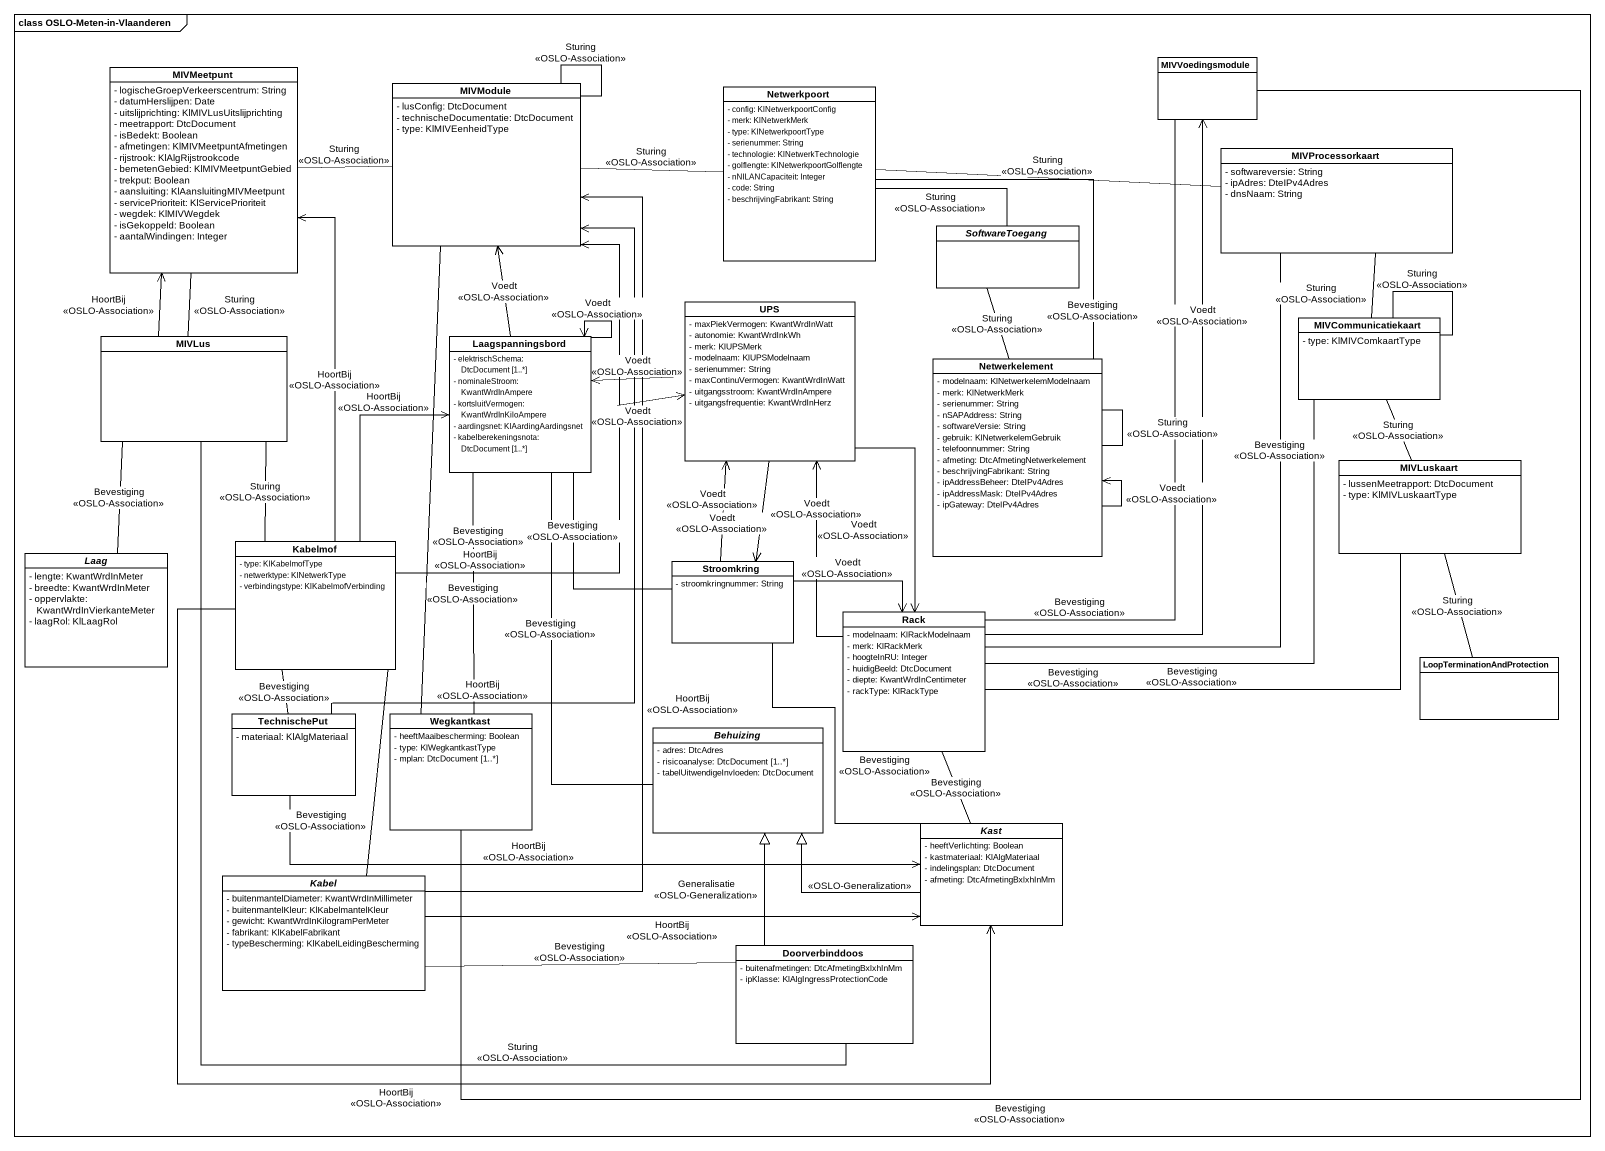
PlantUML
@startuml
mainframe class OSLO-Meten-in-Vlaanderen
hide circle
hide empty members
skinparam classAttributeIconSize 0
class MIVMeetpunt #FFFFFF {
  - logischeGroepVerkeerscentrum: String
  - datumHerslijpen: Date
  - uitslijprichting: KlMIVLusUitslijprichting
  - meetrapport: DtcDocument
  - isBedekt: Boolean
  - afmetingen: KlMIVMeetpuntAfmetingen
  - rijstrook: KlAlgRijstrookcode
  - bemetenGebied: KlMIVMeetpuntGebied
  - trekput: Boolean
  - aansluiting: KlAansluitingMIVMeetpunt
  - servicePrioriteit: KlServicePrioriteit
  - wegdek: KlMIVWegdek
  - isGekoppeld: Boolean
  - aantalWindingen: Integer
}
class MIVModule #FFFFFF {
  - lusConfig: DtcDocument
  - technischeDocumentatie: DtcDocument
  - type: KlMIVEenheidType
}
class MIVVoedingsmodule #FFFFFF
class Netwerkpoort #FFFFFF {
  - config: KlNetwerkpoortConfig
  - merk: KlNetwerkMerk
  - type: KlNetwerkpoortType
  - serienummer: String
  - technologie: KlNetwerkTechnologie
  - golflengte: KlNetwerkpoortGolflengte
  - nNILANCapaciteit: Integer
  - code: String
  - beschrijvingFabrikant: String
}
class MIVProcessorkaart #FFFFFF {
  - softwareversie: String
  - ipAdres: DteIPv4Adres
  - dnsNaam: String
}
abstract class SoftwareToegang #FFFFFF
class UPS #FFFFFF {
  - maxPiekVermogen: KwantWrdInWatt
  - autonomie: KwantWrdInkWh
  - merk: KlUPSMerk
  - modelnaam: KlUPSModelnaam
  - serienummer: String
  - maxContinuVermogen: KwantWrdInWatt
  - uitgangsstroom: KwantWrdInAmpere
  - uitgangsfrequentie: KwantWrdInHerz
}
class MIVCommunicatiekaart #FFFFFF {
  - type: KlMIVComkaartType
}
class MIVLus #FFFFFF
class Laagspanningsbord #FFFFFF {
  - elektrischSchema: DtcDocument [1..*]
  - nominaleStroom: KwantWrdInAmpere
  - kortsluitVermogen: KwantWrdInKiloAmpere
  - aardingsnet: KlAardingAardingsnet
  - kabelberekeningsnota: DtcDocument [1..*]
}
class Netwerkelement #FFFFFF {
  - modelnaam: KlNetwerkelemModelnaam
  - merk: KlNetwerkMerk
  - serienummer: String
  - nSAPAddress: String
  - softwareVersie: String
  - gebruik: KlNetwerkelemGebruik
  - telefoonnummer: String
  - afmeting: DtcAfmetingNetwerkelement
  - beschrijvingFabrikant: String
  - ipAddressBeheer: DteIPv4Adres
  - ipAddressMask: DteIPv4Adres
  - ipGateway: DteIPv4Adres
}
class MIVLuskaart #FFFFFF {
  - lussenMeetrapport: DtcDocument
  - type: KlMIVLuskaartType
}
abstract class Laag #FFFFFF {
  - lengte: KwantWrdInMeter
  - breedte: KwantWrdInMeter
  - oppervlakte: KwantWrdInVierkanteMeter
  - laagRol: KlLaagRol
}
class Kabelmof #FFFFFF {
  - type: KlKabelmofType
  - netwerktype: KlNetwerkType
  - verbindingstype: KlKabelmofVerbinding
}
class Stroomkring #FFFFFF {
  - stroomkringnummer: String
}
class Rack #FFFFFF {
  - modelnaam: KlRackModelnaam
  - merk: KlRackMerk
  - hoogteInRU: Integer
  - huidigBeeld: DtcDocument
  - diepte: KwantWrdInCentimeter
  - rackType: KlRackType
}
class LoopTerminationAndProtection #FFFFFF
class TechnischePut #FFFFFF {
  - materiaal: KlAlgMateriaal
}
class Wegkantkast #FFFFFF {
  - heeftMaaibescherming: Boolean
  - type: KlWegkantkastType
  - mplan: DtcDocument [1..*]
}
abstract class Behuizing #FFFFFF {
  - adres: DtcAdres
  - risicoanalyse: DtcDocument [1..*]
  - tabelUitwendigeInvloeden: DtcDocument
}
abstract class Kast #FFFFFF {
  - heeftVerlichting: Boolean
  - kastmateriaal: KlAlgMateriaal
  - indelingsplan: DtcDocument
  - afmeting: DtcAfmetingBxlxhInMm
}
abstract class Kabel #FFFFFF {
  - buitenmantelDiameter: KwantWrdInMillimeter
  - buitenmantelKleur: KlKabelmantelKleur
  - gewicht: KwantWrdInKilogramPerMeter
  - fabrikant: KlKabelFabrikant
  - typeBescherming: KlKabelLeidingBescherming
}
class Doorverbinddoos #FFFFFF {
  - buitenafmetingen: DtcAfmetingBxlxhInMm
  - ipKlasse: KlAlgIngressProtectionCode
}
MIVModule -left- MIVMeetpunt : Sturing\n<<OSLO-Association>>
MIVModule -- MIVModule : Sturing\n<<OSLO-Association>>
MIVModule -right- Netwerkpoort : Sturing\n<<OSLO-Association>>
MIVModule -- Wegkantkast : Bevestiging\n<<OSLO-Association>>
MIVVoedingsmodule -- Wegkantkast : Bevestiging\n<<OSLO-Association>>
Netwerkpoort -right- SoftwareToegang : Sturing\n<<OSLO-Association>>
Netwerkpoort -- Netwerkelement : Bevestiging\n<<OSLO-Association>>
MIVProcessorkaart -left- Netwerkpoort : Sturing\n<<OSLO-Association>>
MIVProcessorkaart -- MIVCommunicatiekaart : Sturing\n<<OSLO-Association>>
UPS -left-> Laagspanningsbord : Voedt\n<<OSLO-Association>>
UPS --> Stroomkring : Voedt\n<<OSLO-Association>>
UPS --> Rack : Voedt\n<<OSLO-Association>>
MIVCommunicatiekaart -- MIVCommunicatiekaart : Sturing\n<<OSLO-Association>>
MIVCommunicatiekaart -- MIVLuskaart : Sturing\n<<OSLO-Association>>
MIVCommunicatiekaart -- Rack : Bevestiging\n<<OSLO-Association>>
MIVLus -up- MIVMeetpunt : Sturing\n<<OSLO-Association>>
MIVLus -up-> MIVMeetpunt : HoortBij\n<<OSLO-Association>>
MIVLus -- Laag : Bevestiging\n<<OSLO-Association>>
MIVLus -- Doorverbinddoos : Sturing\n<<OSLO-Association>>
Laagspanningsbord -up-> MIVModule : Voedt\n<<OSLO-Association>>
Laagspanningsbord -right-> UPS : Voedt\n<<OSLO-Association>>
Laagspanningsbord --> Laagspanningsbord : Voedt\n<<OSLO-Association>>
Laagspanningsbord -- Stroomkring : Bevestiging\n<<OSLO-Association>>
Laagspanningsbord -- Behuizing : Bevestiging\n<<OSLO-Association>>
Netwerkelement -up- SoftwareToegang : Sturing\n<<OSLO-Association>>
Netwerkelement --> Netwerkelement : Voedt\n<<OSLO-Association>>
Netwerkelement -- Netwerkelement : Sturing\n<<OSLO-Association>>
MIVLuskaart -left- Rack : Bevestiging\n<<OSLO-Association>>
MIVLuskaart -- LoopTerminationAndProtection : Sturing\n<<OSLO-Association>>
Kabelmof -up-> MIVMeetpunt : HoortBij\n<<OSLO-Association>>
Kabelmof -up-> MIVModule : HoortBij\n<<OSLO-Association>>
Kabelmof -up- MIVLus : Sturing\n<<OSLO-Association>>
Kabelmof -up-> Laagspanningsbord : HoortBij\n<<OSLO-Association>>
Kabelmof -- TechnischePut : Bevestiging\n<<OSLO-Association>>
Kabelmof -right-> Kast : HoortBij\n<<OSLO-Association>>
Stroomkring -up-> UPS : Voedt\n<<OSLO-Association>>
Stroomkring -right-> Rack : Voedt\n<<OSLO-Association>>
Stroomkring -- Kast : Bevestiging\n<<OSLO-Association>>
Rack -up-> MIVVoedingsmodule : Voedt\n<<OSLO-Association>>
Rack -up- MIVVoedingsmodule : Bevestiging\n<<OSLO-Association>>
Rack -up- MIVProcessorkaart : Bevestiging\n<<OSLO-Association>>
Rack -up-> UPS : Voedt\n<<OSLO-Association>>
TechnischePut -up-> MIVModule : HoortBij\n<<OSLO-Association>>
TechnischePut -right-> Kast : HoortBij\n<<OSLO-Association>>
Wegkantkast -up- Laagspanningsbord : Bevestiging\n<<OSLO-Association>>
Kast -up- Rack : Bevestiging\n<<OSLO-Association>>
Kast -left-|> Behuizing : <<OSLO-Generalization>>
Kabel -up-> MIVModule : HoortBij\n<<OSLO-Association>>
Kabel -up- Kabelmof : Bevestiging\n<<OSLO-Association>>
Kabel -right-> Kast : HoortBij\n<<OSLO-Association>>
Doorverbinddoos -up-|> Behuizing : Generalisatie\n<<OSLO-Generalization>>
Doorverbinddoos -left- Kabel : Bevestiging\n<<OSLO-Association>>
@enduml
